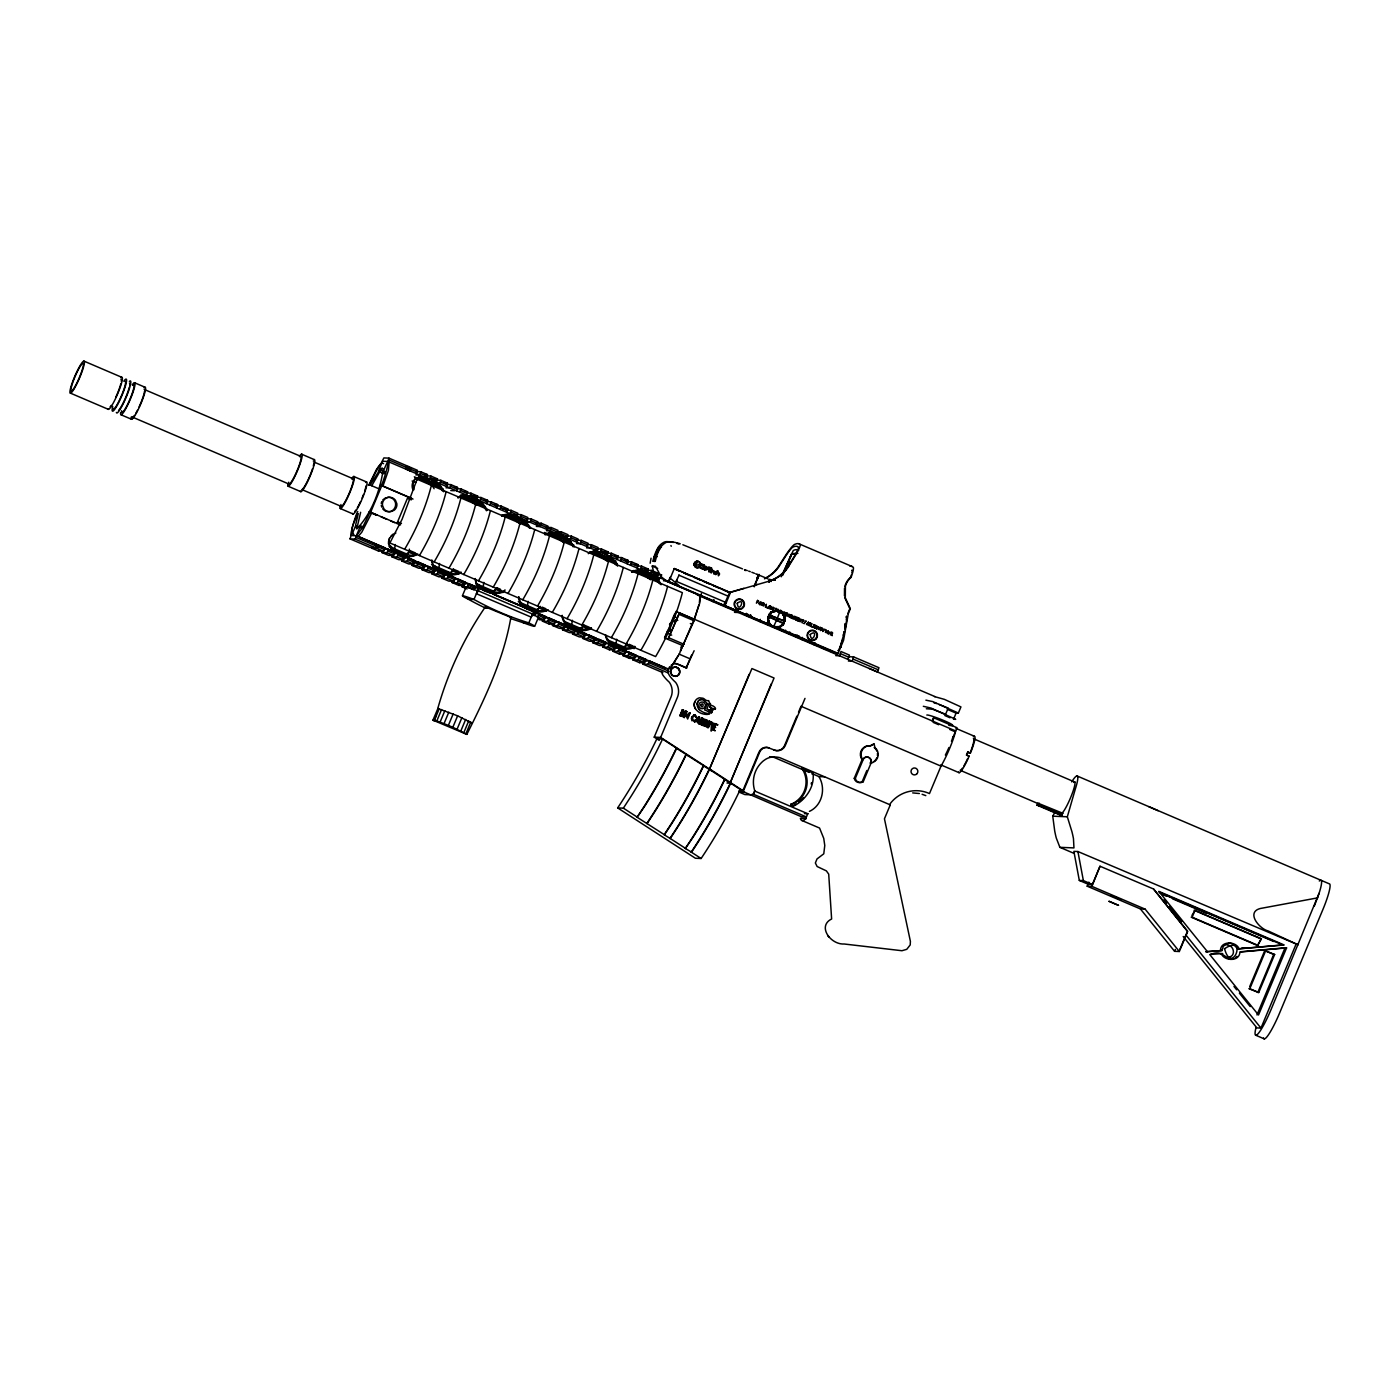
<?xml version="1.0" encoding="UTF-8"?>
<svg xmlns="http://www.w3.org/2000/svg" width="1400" height="1400" viewBox="0 0 1400 1400"><rect width="100%" height="100%" fill="white"/><g stroke="black" fill="none" stroke-linecap="round" stroke-linejoin="round"><path stroke-width="1.5" d="M768.407 619.675L767.655 618.992M781.673 613.148C780.553 608.65 767.97 613.077 771.102 612.168M781.41 626.308C775.372 628.093 783.317 625.38 780.553 626.22M784.455 618.117L783.3 614.827M790.738 615.178L788.83 615.125L789.793 617.067L788.095 616.298L788.952 614.25L790.668 614.898M716.327 572.512L714.122 571.025L713.738 573.843A2.083 2.065 -87.6 0 0 714.56 574.192L715.977 573.457L713.93 572.968A1.908 1.89 -87.6 0 1 714.298 571.76L716.345 572.355M758.45 574.525L757.365 578.9M782.688 613.742C777.28 610.435 784.858 613.392 780.99 610.488L779.887 613.165M780.762 612.413C780.815 611.538 779.327 610.505 772.52 611.31M767.69 619.832C768.512 619.325 769.37 625.433 768.565 619.413M784.227 619.5C786.012 624.085 783.16 611.415 784.21 618.153M784.56 617.26L784.56 616.683M704.497 569.905C701.767 561.418 713.108 570.413 704.48 569.905M694.995 715.032L696.273 717.395L695.293 716.678M772.608 612.115L777.298 610.977L775.758 609.997L776.947 611.363M772.678 626.99C788.795 625.503 774.13 628.95 772.17 626.22C769.58 625.38 776.317 628.355 779.887 626.903M771.593 626.395L772.415 626.29M682.202 716.468L682.517 711.847L680.767 716.048L679.892 715.715L682.395 709.73L683.567 710.202L683.27 713.878L683.48 710.185L682.395 709.73M703.885 721.683L702.38 725.288L701.347 724.885L701.575 722.242L701.347 724.885M933.485 718.077L933.17 722.365L938.7 724.727M703.255 720.423L701.977 719.005L701.032 721.035L703.343 720.423L702.765 721.35M784.053 617.365L785.067 617.575M693.122 716.678L692.317 719.688M661.08 576.433L655.392 566.212L652.242 566.072L653.468 571.462M409.36 549.168L409.115 551.617L409.797 550.55L415.537 553M650.16 563.238L651.053 558.197M770.21 624.4L772.293 626.028M781.077 612.64L781.62 612.08M718.305 573.003L718.41 575.82C721.91 572.285 716.345 572.898 718.183 571.008L717.395 570.657M692.038 720.895L691.67 717.22L694.015 714.892M691.337 718.918L691.758 717.22M768.215 619.885L768.915 621.25L767.673 619.413M844.515 588.175L844.445 595.822M769.492 614.653L771.19 613.183L768.827 617.347L768.53 616.14M699.545 717.028L698.565 723.66L696.43 721.14L694.558 721.98C694.207 719.653 701.05 716.327 698.565 716.642M761.128 604.538L760.935 601.86L758.957 603.593M784.648 614.582C787.36 612.22 781.673 610.347 782.53 613.918M772.957 611.923L774.935 611.188M779.117 627.235L780.028 626.5M772.24 625.923L769.475 623.56L770.525 624.488M771.925 625.695L770.56 624.767M780.815 611.817L782.827 613.55M697.952 721.053C698.163 714.298 699.615 722.697 696.798 720.562L698.53 718.27M769.685 580.247L769.808 579.128L769.668 580.23M845.005 629.44L847.087 617.645M761.128 602.63C761.005 606.602 757.995 601.37 761.145 602.63M783.16 613.9L784.543 612.553M843.447 635.53L844.183 631.54M784.455 621.075L783.282 623L784.35 621.863M652.855 561.33L654.045 556.675A59.168 58.467 -87.6 0 1 657.282 548.923A15.015 14.84 -87.6 0 1 663.67 542.395L664.212 542.133A6.895 6.808 -87.6 0 1 667.188 541.625L667.817 541.66A40.197 39.708 -87.6 0 1 673.452 542.465M654.553 561.4L655.235 558.337A59.168 58.467 -87.6 0 1 658.962 548.992A15.015 14.84 -87.6 0 1 661.308 545.597L660.293 545.545A15.015 14.84 -87.6 0 0 657.947 548.957L657.597 549.71M699.387 602.648L699.843 597.45M932.19 720.913L933.538 717.692L957.023 727.738L955.64 731.168A26.652 3.85 -66.8 0 1 941.115 765.887L929.477 793.572A33.058 32.655 -87.6 0 0 890.54 803.215L889.91 804.72A75.373 4.078 22.7 0 1 889.595 805.508M774.025 611.45L774.883 610.558L779.153 611.398M801.885 820.488L819.56 828.048L823.742 838.372L824.775 845.512L823.778 853.808L817.005 858.952L815.36 862.995L817.145 866.53L826.385 870.887L828.712 874.142L831.617 918.995C817.023 926.1 830.515 944.825 844.183 944.002L901.95 950.722L906.762 949.322L910.21 944.93L910.403 941.377L884.45 818.79L890.137 805.192M757.977 575.89L756.962 578.778L757.82 576.205M438.725 709.415L437.727 708.715C447.895 672.49 464.082 637.962 485.31 606.9L510.877 617.4C503.755 658.91 485.555 697.113 466.847 734.387L432.95 720.16L437.902 708.505L457.625 715.837L471.642 722.942M408.31 496.948L407.995 498.435L411.338 499.87M675.692 612.903L676.008 611.415L694.102 619.273L679.21 654.202L670.005 668.972M679.035 614.337L679.35 612.85L667.94 639.38L679.035 614.337L694.085 620.778L680.365 651.07M694.085 620.778L698.933 604.572M844.655 631.418L840.875 644.385M785.207 618.817L785.173 618.398M350.035 538.878L351.102 535.553L356.808 535.78L376.88 544.372L376.18 546.035L375.183 547.68L370.108 547.47L350.035 538.878L355.092 539.087L375.183 547.68M387.887 461.457L388.973 458.133L383.898 457.923L382.183 461.23L387.887 461.457L667.31 580.947L663.495 580.79M371.77 548.188L376.845 548.398L378.56 545.09L385.245 547.942L383.547 551.25L378.473 551.04L371.77 548.188L372.155 546.508M378.473 551.04L378.84 549.378M384.79 549.22L388.588 549.378L395.29 552.247L393.575 555.538L388.517 555.345L381.815 552.475L382.2 550.795M407.977 470.05L409.045 466.725L388.973 458.133M409.64 470.767L410.707 467.442L407.33 467.302M394.835 553.508L398.632 553.665L405.317 556.535L403.62 559.843L398.545 559.633L391.86 556.762L392.227 555.1M416.342 473.637L417.41 470.295L410.707 467.442M415.87 474.898L419.685 475.055L420.752 471.73L415.678 471.52M402.973 557.725L408.678 557.97L415.363 560.822L413.665 564.13L408.59 563.92L401.887 561.067L402.273 559.387M426.37 477.925L427.438 474.582L420.752 471.73M425.915 479.202L429.713 479.36L430.797 476.017L425.723 475.808M417.707 563.867L413 562.03L418.705 562.258L425.408 565.128L423.692 568.418L418.618 568.207L411.933 565.355L412.317 563.675M436.415 482.213L437.483 478.887L430.797 476.017M435.96 483.49L439.757 483.648L440.825 480.305L435.767 480.113M423.045 566.317L428.75 566.545L435.435 569.415L433.738 572.722L428.662 572.512L421.977 569.642L422.345 567.98M446.442 486.5L447.527 483.175L440.825 480.305M445.988 487.778L449.802 487.935L450.87 484.61L445.795 484.4M433.072 570.605L438.777 570.85L445.48 573.702L443.765 577.01L438.707 576.8L432.005 573.947L432.39 572.267M456.488 490.805L457.555 487.463L450.87 484.61M459.83 492.222L460.915 488.898L457.52 488.758M443.118 574.892L448.823 575.137L455.525 577.99L453.81 581.298L448.735 581.087L442.05 578.235L442.418 576.555M460.827 494.865L466.532 495.093L467.6 491.767L460.915 488.898M481.775 503.773L464.293 496.3L469.875 496.528L470.942 493.185L467.565 493.045M455.052 579.267L458.867 579.425L465.552 582.295L463.855 585.602L458.78 585.392L452.095 582.523L452.463 580.86M470.855 499.153L476.56 499.38L477.645 496.055L470.942 493.185M458.78 585.392L459.148 583.712M474.215 500.588L479.92 500.815L480.988 497.49L475.912 497.28L474.898 498.925M467.145 588.962L462.123 586.81L462.508 585.148M486.605 503.685L487.673 500.343L480.988 497.49M489.948 505.102L491.015 501.778L485.957 501.567M496.65 507.972L497.718 504.63L491.015 501.778M499.992 509.407L501.06 506.065L495.985 505.855M506.677 512.26L507.762 508.935L501.06 506.065M510.037 513.695L511.105 510.352L506.03 510.142M516.722 516.548L517.79 513.222L511.105 510.352M514.36 517.755L520.065 517.983L521.133 514.657L517.755 514.517M521.062 520.608L526.767 520.852L527.835 517.51L521.133 514.657M524.405 522.043L530.11 522.27L531.178 518.945L526.102 518.735M536.34 526.418L540.137 526.575L541.222 523.233L536.148 523.023M546.385 530.705L550.183 530.863L551.25 527.538L546.192 527.327M539.472 618.065L539.087 619.727L544.163 619.938L545.86 616.63L539.175 613.778L533.47 613.532M554.523 534.923L560.227 535.15L561.295 531.825L556.22 531.615M543.497 617.837L549.202 618.065L555.905 620.935L554.19 624.225L549.133 624.015L542.43 621.163L542.815 619.483M566.913 538.02L567.98 534.678L561.295 531.825M549.133 624.015L549.5 622.352M564.55 539.21L570.255 539.438L571.34 536.113L566.265 535.903M555.45 622.195L559.247 622.352L565.95 625.222L564.235 628.53L559.16 628.32L552.475 625.45L552.843 623.788M576.957 542.308L578.025 538.983L571.34 536.113M576.503 543.585L580.3 543.742L581.367 540.4L576.31 540.19M565.477 626.5L569.293 626.657L575.977 629.51L574.28 632.817L569.205 632.608L562.503 629.755L562.887 628.075M586.985 546.595L588.07 543.27L581.367 540.4M586.53 547.872L590.345 548.03L591.413 544.705L588.035 544.565M575.523 630.788L579.32 630.945L586.023 633.798L584.308 637.105L579.25 636.895L572.548 634.043L572.933 632.363M597.03 550.9L598.097 547.558L591.413 544.705M596.575 552.16L600.372 552.317L601.457 548.992L596.383 548.782L595.367 550.428M583.66 635.005L589.365 635.233L596.05 638.102L594.352 641.41L589.278 641.2L582.593 638.33L582.96 636.65M607.075 555.188L608.142 551.863L601.457 548.992M610.418 556.622L611.485 553.28L606.41 553.07M597.048 640.727L593.705 639.293L599.41 639.52L606.095 642.39L604.398 645.697L599.322 645.488L592.62 642.617L593.005 640.955M617.102 559.475L618.188 556.15L611.485 553.28M620.462 560.91L621.53 557.585L616.455 557.375M603.733 643.58L609.438 643.825L616.14 646.678L614.425 649.985L609.35 649.775L602.665 646.923L603.05 645.242M627.148 563.78L628.215 560.438L621.53 557.585M609.35 649.775L609.735 648.113M630.49 565.197L631.558 561.872L626.5 561.663M613.778 647.885L619.483 648.113L626.168 650.965L624.47 654.273L619.395 654.062L612.71 651.21L613.077 649.53M637.192 568.067L638.26 564.725L631.558 561.872M619.395 654.062L619.78 652.4M640.535 569.503L641.602 566.16L638.225 566.02M625.712 652.242L629.528 652.4L636.212 655.27L634.515 658.577L629.44 658.367L622.738 655.497L623.122 653.835M641.515 572.128L647.22 572.355L648.288 569.03L641.602 566.16M629.44 658.367L629.808 656.688M644.858 573.545L650.562 573.79L651.648 570.447L648.27 570.325M635.758 656.548L639.555 656.705L646.258 659.558L644.543 662.865L639.468 662.655L632.782 659.803L633.168 658.122M651.56 576.415L657.265 576.642L658.332 573.317L651.648 570.447M639.468 662.655L639.852 660.975M662.9 672.665L642.827 664.09L643.895 660.747L649.6 660.992L668.01 668.85M698.11 565.04L696.01 565.215L697.462 561.785L696.5 561.383L694.575 566.003L697.532 567.262L699.02 566.317M395.255 544.53L394.625 548.852M439.547 563.465L438.918 567.788M483.84 582.4L483.21 586.722M528.115 601.335L527.503 605.675M572.407 620.288L571.778 624.61M616.7 639.222L616.07 643.545M787.43 614.163L786.485 613.375L787.378 614.267M821.293 628.495L820.032 628.512L821.293 628.495M706.02 722.645C708.733 722.593 705.023 718.515 705.128 722.278L706.108 722.663M724.062 605.062L725.375 602.367L723.538 605.08L771.312 625.205L769.93 624.19M821.065 629.843L821.8 628.145L819.962 627.148C817.495 632.642 820.452 626.762 820.61 630.577L821.082 629.843M835.73 655.62L839.528 655.778L840.997 651.508L849.433 655.113L847.98 659.4M848.383 661.045L852.197 661.202L853.65 656.915L878.972 667.73L877.503 672.017L869.067 668.413M381.255 503.423L381.745 501.602M783.02 623.403L768.058 616.525L768.67 615.755M784.245 620.97L783.633 623.595M784.122 621.442L783.895 622.247M784.683 621.075L778.347 618.555M767.76 617.75C768.688 616.858 769.072 619.185 767.952 618.327M358.295 513.555L355.67 524.79L356.755 528.99C371.63 513.415 380.275 490.403 383.25 469.14L382.235 468.037L380.363 469.017L370.072 485.03L368.27 484.96M1054.847 812.35L1052.748 816.183L1054.707 830.952A15.942 2.363 77.2 0 0 1056.265 837.952L1059.888 847.332L1073.957 847.91L1073.467 838.67A15.942 2.363 77.2 0 0 1071.928 831.67L1067.325 816.778L1075.322 789.04A28.14 4.06 -66.8 0 0 1071.682 781.883M1256.01 1027.565A28.14 4.06 -66.8 0 0 1258.373 1033.392A28.14 4.06 -66.8 0 0 1271.06 1009.558L1319.097 893.288A28.14 4.06 -66.8 0 0 1319.29 881.02M783.65 623.175L782.67 624.523L784.245 622.86M705.355 726.442L707.788 722.68M843.325 634.918L844.2 631.995M770.648 624.523L769.843 624.47M784.105 616.053L782.53 613.253M768.67 618.345C766.972 619.71 769.808 615.003 767.847 617.33M360.64 512.295L357.368 526.33M1319.097 893.288L1314.267 906.273M775.058 627.445L778.312 626.955M1077.002 775.933L1329.248 883.803A28.14 4.06 -66.8 0 1 1322.737 909.895L1279.53 1013.18A28.14 4.06 -66.8 0 1 1263.605 1037.977M770.298 625.363L769.773 623.753M389.463 538.09L388.517 544.023L395.15 550.358M661.447 576.887L666.855 581.367L836.938 653.345L838.093 653.38L843.553 640.325L848.295 613.725L850.343 608.702L845.303 597.765L845.407 586.355A17.027 16.748 73.9 0 1 849.747 578.637L850.395 577.99A9.065 0.945 -40.1 0 0 851.06 577.395L851.077 577.343A7.63 1.103 -66.8 0 0 851.48 576.258A17.728 2.555 -66.8 0 0 852.512 573.072L852.653 572.617A15.715 2.258 -66.8 0 0 853.405 569.1L853.457 568.488A15.715 2.258 -66.8 0 0 853.282 567.35A160.808 23.17 -66.8 0 0 850.903 566.247M356.983 514.185C356.055 520.117 348.495 530.005 353.902 534.59M757.4 574.472L760.76 575.837A29.75 1.522 21.6 0 1 763.962 577.168L764.872 577.553A31.238 1.593 21.6 0 1 768.023 578.9M973.368 736.855A19.793 2.853 -66.8 0 1 971.705 749.892L970.428 753.113L967.663 752.097L966.403 755.125L969.15 756.157L967.75 759.325A19.793 2.853 -66.8 0 1 958.632 772.065M968.065 752.115L966.805 755.142L969.15 756.157M967.663 752.097L970.025 753.095L971.04 750.505A17.15 2.467 -66.8 0 0 973.858 739.27M769.947 614.215L770.928 613.445L769.825 613.952M431.865 559.965C431.322 572.197 452.008 578.655 461.195 572.512M475.335 578.55C474.793 590.8 495.477 597.258 504.665 591.097M518.805 597.135C518.262 609.385 538.947 615.843 548.135 609.683M357.77 511.525C355.058 515.27 345.03 552.195 355.688 525.613L361.375 528.045M382.9 486.202L388.412 470.418L389.13 462.157M694.102 619.273L699.615 603.505L700.595 595.858M774.725 610.96L775.845 608.265C778.05 608.895 777.157 610.767 775.442 611.012M777.718 612.238L778.435 610.47M779.327 612.92L780.43 610.225L779.188 611.817L778.312 609.332M798.332 619.657C795.235 617.295 801.605 619.273 797.072 617.347L795.97 620.043L798 620.9L796.688 619.815L798.332 619.657M802.27 622.738L803.18 620.497C806.312 621.25 799.89 618.538 802.655 620.27L802.27 622.72M815.413 625.73L815.062 628.197L815.972 625.957C819.087 626.71 812.665 624.015 815.43 625.73L814.52 627.97M815.045 628.197L815.955 625.957M832.23 635.548L831.233 633.727C832.212 634.077 833.822 632.8 831.303 631.995L830.2 634.673L832.23 635.53M847.788 613.707L849.835 608.685L844.795 597.747M775.53 611.082L776.79 610.995M816.952 645.558L773.133 626.815L777.91 627.218M381.5 468.615L371.752 485.748M371.787 512.75L361.76 532.262L358.05 536.48L356.37 535.762L360.535 525.805L362.215 526.523M355.092 539.087L356.808 535.78M411.652 498.383L381.832 485.52L370.72 512.067L368.918 511.998L376.723 515.322M381.815 552.475L386.89 552.685L388.588 549.378M391.86 556.762L396.935 556.972L398.632 553.665M401.887 561.067L406.963 561.278L408.678 557.97M411.933 565.355L417.007 565.565L418.705 562.258M421.977 569.642L427.035 569.852L428.75 566.545M432.005 573.947L437.08 574.14L438.777 570.85M442.05 578.235L447.125 578.445L448.823 575.137M452.095 582.523L457.153 582.733L458.867 579.425M462.403 595.822L466.008 587.195M467.198 587.02L468.895 583.712L475.597 586.582L473.883 589.89L467.198 587.02L462.123 586.81M467.11 587.23A23.188 1.26 22.7 0 1 477.593 590.835L473.988 599.462A23.188 1.26 22.7 0 0 468.282 599.218A290.85 287.385 -87.6 0 0 485.992 608.3M478.31 590.852L479.5 587.983L534.345 611.433L531.23 617.155L476.385 593.705L478.31 590.852L533.137 614.303M433.947 720.86L436.328 715.137M432.95 720.16L434.42 720.23L439.215 708.785M434.42 720.23L436.8 720.983L441.578 709.538M436.8 720.983L440.072 722.155L444.85 710.71M440.072 722.155L444.01 723.66L448.805 712.215M444.01 723.66L448.367 725.41L453.162 713.965M536.795 525.14L537.863 521.815L531.178 518.945M466.847 734.387L452.83 727.282L457.625 715.837M457.1 729.137L461.895 717.71M460.88 730.87L465.675 719.425M546.84 529.428L547.907 526.102L541.222 523.233M463.925 732.358L468.72 720.913M466.025 733.477L470.802 722.032M556.885 533.715L557.952 530.39L551.25 527.538M533.032 612.832L534.345 611.433M544.163 619.938L537.46 617.085L539.175 613.778M534.695 626.308L538.3 617.68M542.43 621.163L547.505 621.372L549.202 618.065M552.475 625.45L557.55 625.66L559.247 622.352M562.503 629.755L567.577 629.947L569.293 626.657M572.548 634.043L577.622 634.253L579.32 630.945M582.593 638.33L587.668 638.54L589.365 635.233M592.62 642.617L597.695 642.827L599.41 639.52M602.665 646.923L607.74 647.133L609.438 643.825M612.71 651.21L617.767 651.42L619.483 648.113M622.738 655.497L627.812 655.707L629.528 652.4M668.903 581.455L674.31 568.54L730.275 592.48M632.782 659.803L637.858 659.995L639.555 656.705M726.46 602.7L676.13 581.315L679.07 575.12M642.827 664.09L647.885 664.3L649.6 660.992M694.295 565.39L695.852 561.645M683.305 645.837L664.597 637.962L667.765 630.367M674.905 613.305L670.145 624.68A7.087 7 -87.6 0 1 672.42 621.74L674.065 620.83M674.87 614.863L664.597 637.962M702.082 564.952L703.657 566.65L701.015 567.49L702.852 569.17L699.878 567.91L701.54 563.885L704.497 565.145L702.065 564.952M709.065 571.83L710.447 568.54L711.918 568.312L708.75 566.878L709.082 571.83M700.35 596.26L701.452 593.6M717.395 570.657L715.715 574.665L718.077 572.845M659.26 740.407L654.22 737.153L670.968 697.113A15.243 15.067 -87.6 0 0 672.07 689.395L671.86 688.1A15.243 15.067 -87.6 0 0 669.253 682.15A44.643 44.1 -87.6 0 1 666.067 679.017L665.56 678.457A44.643 44.1 -87.6 0 1 663.215 675.57A7.525 7.438 -87.6 0 1 661.762 671.965M713.003 601.668L713.895 599.532M674.503 662.935L686.192 667.94L691.565 655.095M686.192 667.94L694.12 650.738M654.22 737.153L660.642 737.415L677.39 697.375A15.243 15.067 -87.6 0 0 678.475 689.675L678.282 688.363A15.243 15.067 -87.6 0 0 675.657 682.413A44.643 44.1 -87.6 0 1 672.49 679.28L671.983 678.738A44.643 44.1 -87.6 0 1 669.637 675.832A7.525 7.438 -87.6 0 1 669.707 666.663M678.738 575.12L727.983 596.12L729.697 592.34L743.907 588.332M725.218 605.115L730.538 592.375L770.403 580.79A35.508 34.895 73.9 0 0 788.637 566.475M679.98 715.715L682.483 709.73M680.767 716.048L682.43 711.847M684.267 717.553L686.77 711.567L684.267 717.553L683.322 717.185L685.16 712.985L682.115 716.45M685.44 716.222L690.183 713.038L687.68 719.023L685.825 715.278M753.988 586.477L758.835 575.12L755.738 573.808M754.32 586.758C764.907 559.457 754.6 587.878 758.222 576.082M703.675 718.795L701.47 717.85L698.88 723.835L699.808 724.185L700.77 721.858L699.808 724.185M708.575 711.585L704.62 709.94L707.053 704.13L708.663 704.778L706.825 708.96L709.258 709.957L708.575 711.585L709.258 709.957M701.12 721.035L701.977 719.005L702.975 719.477M746.218 613.462L745.955 614.67M746.497 613.48L746.585 614.512M746.742 616.105L747.635 613.97M746.095 615.16L749.472 616.087M710.5 705.6L709.765 707.14L711.673 707.928L709.923 712.093L711.532 712.793L713.282 708.61C718.392 710.78 713.72 704.55 710.413 705.6L709.852 707.14L711.673 707.928L709.923 712.093M707.472 722.907L707.595 720.65L705.39 719.53L702.782 725.497L705.442 726.46M748.37 615.545L751.38 616.472M751.625 617.47L749.525 616.245L749.84 615.178M750.225 615.195L749.788 616.245L746.952 615.178M750.523 615.195L750.067 616.262L750.907 615.212M713.282 708.61L711.532 712.793M752.273 616.945L751.642 617.102M709.363 721.227L706.755 727.212L707.665 727.562L710.168 721.577L709.258 721.227L710.168 721.577M769.545 580.125L771.155 580.038M710.798 721.84L708.207 727.825C715.102 711.428 707.577 745.745 713.668 723.065L711.97 726.898L711.83 722.312L710.798 721.84L711.918 722.33M712.303 729.575L714.892 723.59L717.762 724.815L715.33 724.64L714.63 726.337L715.663 727.597L714.315 727.055L713.423 729.207L715.26 730.8L712.39 729.575M714.718 726.337L715.418 724.657M759.395 621.512L760.288 619.378M781.235 576.765L793.275 550.515A144.252 20.79 -66.8 0 1 795.655 549.692L797.387 549.762A144.252 20.79 -66.8 0 1 798.648 550.41M782.46 574.805L791.63 553.683L797.895 553.385M782.827 575.155L791.665 554.488L795.462 553.455M785.032 571.428L789.18 561.523M660.642 737.415L709.503 769.055L749.122 674.363M709.503 769.055L751.923 668.553L774.06 678.02L730.415 782.372L771.278 683.83M784.7 632.327L785.593 630.192M788.918 634.13L789.81 631.995M794.413 635.233L797.125 636.23L794.832 635.145M796.442 636.212L796.898 635.145M797.178 635.163L797.125 636.23M798.14 636.93L798.595 635.863M798.875 635.88L798.822 636.965M800.468 637.928L799.995 637.77M801.57 639.555L802.462 637.42M742.718 791L759.01 752.028M738.92 790.843L743.435 791.017L759.727 752.062A7.647 7.542 -87.6 0 1 769.142 747.81M814.222 644.962L815.115 642.827M754.477 790.947L807.73 813.733L806.4 816.935L753.148 794.15L754.827 790.965A27.44 27.108 -87.6 0 1 763.35 760.883L765.747 759.22A17.902 17.692 -87.6 0 1 772.625 756.945L773.465 756.91A26.582 26.267 -87.6 0 1 779.8 757.645L889.91 804.72M806.4 816.935L801.395 816.725L744.782 792.33L739.077 792.102L744.87 794.57L750.575 794.815L753.497 794.168L754.827 790.965M796.845 716.153L784.42 745.85A8.365 8.277 -87.6 0 1 773.71 750.032M798.508 712.197L800.992 706.247L940.975 766.115M805 698.39L785.137 745.885A8.365 8.277 -87.6 0 1 774.41 750.05L768.425 747.775A7.647 7.542 -87.6 0 0 759.447 751.17M842.73 639.503L839.3 649.233M854.245 778.33L855.312 778.365L863.135 759.692A4.34 4.288 -87.6 0 1 868.77 757.383A4.34 4.288 -87.6 0 1 871.045 763.07L863.222 781.76L862.155 781.707A5.232 5.163 -87.6 0 1 854.245 778.33L862.067 759.64A8.697 8.593 -87.6 0 1 870.1 745.798L874.09 743.75L874.913 747.565A8.697 8.593 -87.6 0 1 870.678 763.053L869.977 763.035A8.697 8.593 -87.6 0 0 872.148 762.457M862.155 781.707L866.845 770.508M934.517 696.605L944.405 699.37L960.942 706.913L958.37 713.055L956.078 713.125L953.505 719.25L955.692 719.337L931.087 708.067L923.317 706.3M952.91 737.572L955.308 731.832L949.778 729.47M1060.955 815.395L1036.998 805.157L1037.837 803.128L1063.16 813.418M1036.998 805.157L1038.362 805.21L1039.203 803.18M1039.832 804.965L1038.52 805.735L1039.832 804.965L1061.795 814.345M1060.815 812.945L1059.975 814.975L1061.34 815.028L1062.18 813.015A17.15 2.467 -66.8 0 0 1072.138 793.747A17.15 2.467 -66.8 0 0 1073.59 782.442M1317.785 897.837L1260.245 908.512C1245.773 912.257 1259.23 928.795 1268.068 930.913L1298.132 944.825L1077.913 851.532L1073.87 851.375L1079.312 880.442L1088.307 884.293L1092.368 884.45L1099.998 866.233L1153.582 889.017L1187.743 931.385L1179.325 951.51L1145.148 909.142L1140.422 908.95L1087.17 886.183L1088.85 882.157M1087.17 886.183L1091.913 886.375L1099.998 866.233M1179.325 951.51L1174.582 951.317L1175.388 949.41M1191.925 915.442L1195.023 910.333L1261.382 938.7L1257.55 945.542L1191.19 917.175M1195.023 910.333L1192.153 917.21L1258.495 945.578M1179.78 949.585L1187.41 931.368L1153.582 889.017M1257.55 945.542L1261.382 938.7M1249.675 986.667L1264.76 950.6L1274.648 954.467L1258.722 992.53L1248.835 988.663M1265.705 950.635L1249.78 988.715L1258.722 992.53M1257.778 992.495L1273.703 954.433L1274.648 954.467M1256.955 1014.947L1285.025 947.852L1286.582 947.905L1258.513 1015.017L1209.845 954.678C1220.783 949.935 1222.655 955.815 1230.495 959.262M1183.193 936.512L1256.92 1027.915L1260.962 1028.09L1295.84 944.72M769.93 624.452L769.23 624.102M368.865 484.977L376.53 469.298L382.62 461.248L378.455 471.205L384.142 473.637M369.18 484.995L378.525 466.83L381.902 462.945L383.582 463.662M791.21 555.327L790.282 557.322M457.852 497.84C466.567 491.085 483.752 500.762 487.183 510.387M588.262 553.613C596.977 546.875 614.163 556.517 617.593 566.142M631.733 572.197C640.447 565.46 657.633 575.12 661.062 584.745M830.9 651.525L836.255 653.293L668.22 581.438L670.495 576.905M827.505 632.503L828.275 630.683L826.28 632.52L826.14 629.79L825.352 632.293L827.365 632.765M783.16 623.91L780.43 626.01L782.39 625.538M408.24 553.525L409.797 550.55M459.008 571.585L453.267 569.135L450.468 573.562M500.57 589.365L496.738 587.72L493.062 592.847M540.207 606.322L536.532 611.433M589.418 627.358L583.678 624.907L580.895 629.317M776.947 627.2L775.898 627.305M676.952 580.335L676.13 581.315M782.81 613.9L784.472 616.315M658.595 549.745L658.962 548.992A6.125 6.055 -87.6 0 1 661.413 547.295M680.82 647.727L681.782 645.785M783.265 623.753L782.915 624.207M677.95 656.04L671.423 666.523M776.562 627.218L775.303 627.13M703.798 721.683L704.06 719.18L701.47 717.85M840.945 647.308L841.137 646.975A10.535 1.645 21.8 0 0 841.155 646.8L841.173 646.222A10.535 1.645 21.8 0 1 840.805 646.222L840.7 646.222M770.262 624.05L769.37 623.053M769.457 623.77L768.617 621.81M783.108 614.477L784.875 616.753L784.087 617.54M1158.08 810.705L1148.7 806.593M705.933 725.06L706.212 723.992M769.038 615.003L770.07 613.62M783.247 624.26L783.738 623.962M669.532 624.663L670.477 623.035M792.225 553.63L791.665 554.488M769.702 623.892L769.038 622.44M477.242 591.325L478.94 588.017L477.593 590.835M534.117 615.65L535.832 612.343L494.463 594.65M788.06 566.423L794.57 555.905A12.338 1.645 -57.1 0 0 798.7 547.558M788.567 566.44L795.69 554.977A7.857 1.05 -57.1 0 0 796.898 552.913A18.06 2.397 -57.1 0 0 798.455 549.955L798.665 549.535A15.768 2.1 -57.1 0 0 800.012 546.28L800.17 545.702A15.54 2.065 -57.1 0 0 800.17 544.635A158.55 21.088 -57.1 0 0 797.965 543.602A158.55 21.088 -57.1 0 0 794.605 544.407A15.54 2.065 -57.1 0 0 793.31 545.423L792.75 545.965A15.768 2.1 -57.1 0 0 790.02 549.168L789.688 549.587A18.06 2.397 -57.1 0 0 787.535 552.528A7.857 1.05 -57.1 0 0 786.153 554.575L778.785 566.038A35.508 35.14 -63.6 0 1 765.765 577.938M699.457 566.02L699.878 564.13L698.512 564.305M397.197 523.495L398.108 522.043L401.467 523.46M452.585 570.202L453.267 569.135M496.055 588.805L496.738 587.72M562.642 538.352C535.22 526.75 574.332 540.977 573.02 546.77M598.798 553.822L610.697 559.335L616.49 565.372M582.995 625.975L583.678 624.907M642.267 572.407L654.168 577.92L659.96 583.957M626.465 644.56L627.148 643.492L625.345 647.062L622.685 648.83M779.293 566.055L786.048 555.555A13.09 1.732 -57.1 0 1 788.2 552.44A11.638 1.54 -57.1 0 1 792.347 547.435A111.195 14.787 -57.1 0 1 796.267 546.315A111.195 14.787 -57.1 0 1 798.595 547.715M662.55 739.095L656.845 738.85A546.718 540.19 -87.6 0 1 617.663 807.905L623.367 808.15L630.577 797.038A546.718 540.19 -87.6 0 0 662.55 739.095L676.673 748.23A546.718 540.19 -87.6 0 1 644.7 806.19L637.122 817.267L664.475 834.767L671.702 823.673A546.718 540.19 -87.6 0 0 703.675 765.712L685.947 754.46A546.718 540.19 -87.6 0 1 646.765 823.515M647.133 823.532L654.343 812.438A546.718 540.19 -87.6 0 0 686.315 754.477M703.675 765.712L703.308 765.695A546.718 540.19 -87.6 0 1 664.125 834.75L670.267 838.512L677.477 827.418A546.718 540.19 -87.6 0 0 709.45 769.457L724.885 779.45A546.718 540.19 -87.6 0 1 692.913 837.41L685.335 848.488A546.718 540.19 -87.6 0 0 724.517 779.433L724.885 779.45M685.335 848.488L691.565 852.128A546.122 539.613 -87.6 0 0 730.66 783.195L744.782 792.33M778.312 611.258L776.895 610.942L778.137 611.065M783.317 615.335L783.878 615.545M768.775 616.035L769.16 615.352M844.918 627.812L845.39 626.08M391.002 536.13L392.963 534.17M698.653 716.66L694.558 721.98M485.31 606.9L487.637 608.247M510.877 617.4L509.758 617.347M784.245 622.265L783.895 622.843M768.705 622.282L768.863 621.075M784.315 616.63L784.157 615.947M683.183 713.86L685.685 711.113L686.77 711.567M772.485 612.097L771.505 612.517L773.115 611.835M774.637 627.077L774.34 626.903M816.48 628.81L818.02 628.74C820.085 630.718 817.005 622.668 816.497 628.81M417.725 553.91C405.405 563.71 374.5 544.303 395.85 533.032M504.998 589.872C500.657 598.657 467.11 581 489.597 590.73M591.605 628.267C582.278 634.428 561.452 627.952 562.222 615.317M635.093 646.852C625.8 652.907 606.585 646.8 605.465 635.023M404.652 549.273C416.29 529.567 425.81 507.5 431.392 485.363M419.422 555.572C431.06 535.885 440.58 513.817 446.145 491.68M434.175 561.89C445.812 542.202 455.332 520.117 460.915 497.98M448.945 568.207C460.582 548.503 470.102 526.435 475.685 504.298M463.715 574.525C475.335 554.82 484.855 532.753 490.438 510.615M478.468 580.825C490.105 561.137 499.625 539.07 505.207 516.933M493.238 587.142C504.875 567.455 514.395 545.37 519.96 523.233M507.99 593.46C519.628 573.755 529.148 551.688 534.73 529.55M522.76 599.778C534.398 580.072 543.918 558.005 549.5 535.867M537.53 606.077C549.15 586.39 558.67 564.322 564.253 542.185M552.282 612.395C563.92 592.707 573.44 570.622 579.023 548.485M567.053 618.712C578.69 599.008 588.21 576.94 593.775 554.803M581.805 625.03C593.442 605.325 602.962 583.258 608.545 561.12M596.575 631.33C608.212 611.642 617.733 589.558 623.315 567.438M611.345 637.648C622.983 617.942 632.485 595.875 638.067 573.738M626.097 643.965C637.735 624.26 647.255 602.192 652.837 580.055M640.867 650.265C652.505 630.577 662.025 608.51 667.59 586.372M706.02 725.077L703.955 725.077L704.9 723.012L706.317 723.992M768.863 621.372L767.883 621.075M780.903 626.028L783.965 623.613M782.023 625.503L782.793 624.383L782.128 625.082M782.372 625.153L783.247 624.628M382.707 499.975L385.683 497.752M1235.447 957.792L1236.97 956.358M692.23 719.688L694.907 720.545L693.735 721.262M862.067 759.64L862.785 759.675A8.697 8.593 -87.6 0 1 870.817 745.815L873.915 744.17M850.413 577.447L848.61 579.267A16.975 16.677 73 0 0 844.883 586.337M710.832 569.887L710.605 572.477A2.083 2.065 -87.6 0 0 711.515 572.898C710.605 571.148 716.065 572.11 711.69 569.572M406.998 554.96L407.977 554.12M501.585 515.83C511.035 510.545 526.067 519.19 530.653 528.255M545.055 534.415C554.505 529.148 569.538 537.775 574.122 546.858M773.36 626.745L773.255 626.483M458.185 497.665L461.702 496.352L468.3 498.015M501.655 516.267C511.14 513.153 523.933 520.258 529.55 528.185M545.125 534.852L548.642 533.54L555.327 535.238M588.595 553.438L592.113 552.125L598.57 553.718M632.065 572.023L635.6 570.71L642.04 572.32M686.508 715.785C690.06 710.727 688.66 718.077 686.595 715.803M356.37 535.762L362.46 527.73L370.125 512.032L400.54 524.93M773.815 611.52C768.512 610.47 764.418 625.747 773.57 626.675M769.615 613.602L771.488 612.92M693.543 716.082L694.435 715.82M710.832 569.887L711.707 569.572M809.41 811.387C822.273 805.49 826.122 788.305 818.913 776.58L813.067 774.077M761.145 604.52L759.815 604.642M671.808 621.722L675.903 620.358A7.49 7.385 -87.6 0 1 677.793 620.392M460.863 571.988C458.64 580.02 417.533 560.28 446.11 572.145M591.29 627.742C581.665 632.31 565.04 627.113 562.222 616.472M634.76 646.345C625.135 650.895 608.51 645.715 605.71 635.058M781.375 625.31L782.985 624.942M781.83 625.345L780.955 626.29M769.125 579.933L773.762 580.317M416.238 554.032C414.207 560.63 373.59 541.538 402.797 553.613M546.648 609.805C536.97 612.92 519.837 608.195 518.753 596.733M779.45 611.345L781.952 612.325M768.197 618.503L768.145 618.59M770.28 580.387L769.37 580.738L771.207 581.525M771.61 625.45L770.455 624.785M784 621.058L785.015 620.9M755.108 584.938L757.05 584.378M450.012 573.212L452.463 570.903L457.73 573.16M782.863 613.165L781.83 613.305L783.142 613.48M770 625.065L771.155 625.433M696.972 561.26A3.255 3.22 -87.6 0 1 700.332 565.775A3.255 3.22 -87.6 0 0 696.972 561.26L694.4 563.22L694.803 566.457A3.255 3.22 -87.6 0 0 700.35 565.775L700.367 565.775A3.255 3.22 -87.6 0 1 694.785 566.457M777.227 627.462L779.31 626.92M784.928 621.303L784.35 621.688M769.738 624.75L770.77 624.645M1229.078 943.127L1223.408 946.05L1222.025 950.512L1205.977 951.738L1222.025 950.512M1228.325 957.145C1236.165 956.708 1234.275 945.227 1227.257 945.053M1231.283 959.28L1233.505 958.79M774.918 579.617L769.212 580.055M491.558 592.165L495.933 589.505L502.968 592.515M578.497 629.352L582.872 626.675L588.157 628.933M621.968 647.938L626.343 645.26L634.2 648.62M783.37 614.145L784.543 612.553M1241.572 948.238L1245.86 947.87M1159.217 892.15L1282.645 944.913L1237.653 948.92L1284.185 944.983L1158.78 891.363L1207.535 951.808M1210.44 954.433L1222.743 953.54M1240.47 951.773L1285.025 947.852M1286.582 947.905L1239.91 952.035C1239.717 961.783 1224.23 961.398 1221.185 953.488M784.157 614.793L783.878 614.477M404.39 555.012L408.975 552.317L414.26 554.575M534.8 610.785L539.403 608.09L546.438 611.1M768.775 623.385L770.035 623.735L768.985 623.753M693.928 714.875L695.082 715.032M775.197 610.75L777.648 610.785M768.582 623.017L769.738 623.245M912.695 792.907L919.345 793.52M405.668 466.585L409.045 466.725M424.06 474.442L427.438 474.582M434.105 478.748L437.483 478.887M430.71 481.985L434.507 482.142M444.15 483.035L447.527 483.175M454.177 487.323L457.555 487.463M381.832 485.52L380.012 485.433L381.692 486.15M450.782 490.56L454.58 490.718M464.222 491.627L467.6 491.767M474.25 495.915L477.645 496.055M407.995 496.93L396.9 523.495M484.295 500.202L487.673 500.343M494.34 504.49L497.718 504.63M502.688 508.725L507.762 508.935M511.017 516.32L514.815 516.477M659.697 549.308L658.997 548.712A4.725 4.672 -87.6 0 1 660.94 547.225M604.765 551.722L608.142 551.863M654.168 556.675L654.727 556.692A2.52 2.485 -87.6 0 0 655.918 556.71A2.52 2.485 -87.6 0 0 657.23 556.675M614.793 556.01L618.188 556.15M624.837 560.298L628.215 560.438M634.883 564.585L638.26 564.725M674.31 568.54L730.153 592.76M674.188 568.837L679.928 571.375M644.91 568.89L648.288 569.03M851.06 577.395L850.5 577.378A11.795 1.698 -66.8 0 0 851.34 574.91M654.955 573.178L658.332 573.317M656.617 574.543L661.675 574.753L660.608 578.077L654.903 577.85M463.19 583.485L468.895 583.712M728 596.12L725.113 602.543M473.235 587.773L479.5 587.983M779.8 611.082L774.095 611.258M772.905 611.135L777.175 611.03M468.282 599.218L473.988 599.462A290.85 287.385 -87.6 0 0 528.815 622.895L532.42 614.267A23.188 1.26 22.7 0 1 538.09 617.383M770.788 612.43L772.258 611.73M769.895 613.288L771.19 613.183M782.093 613.585L783.405 613.795M734.492 612.343L738.308 612.5M769.72 613.865L770.648 613.742M783.23 615.178L784.28 615.212M768.688 614.985L776.51 617.767M783.773 616.403L784.753 616.367M784.122 617.75L785.137 617.995M767.707 618.153L768.688 618.135M767.673 618.572L768.635 618.73M784.21 619.71L785.19 619.657M784.192 619.885L785.155 620.077M784.087 620.673L785.102 620.48M767.725 620.253L767.988 620.34M767.988 621.477L769.02 621.617M769.475 624.435L770.508 624.347M779.398 626.553L781.077 626.535M523.11 622.668L528.815 622.913A23.188 1.26 22.7 0 1 523.11 622.668A290.85 287.385 -87.6 0 1 510.545 618.468M837.865 650.562L838.425 650.58A8.05 1.155 -66.8 0 0 838.67 650.09M848.593 656.705L853.65 656.915M925.89 700.157L932.89 701.628L958.37 713.055M699.317 709.625A7.438 7.35 -87.6 0 1 697.148 704.253A5.635 5.565 -87.6 0 1 698.04 701.47A3.587 3.535 -87.6 0 1 701.435 699.545L701.523 699.545A6.265 6.195 -87.6 0 1 704.13 700.648L704.043 700.648A23.082 22.802 -87.6 0 1 706.773 703.028A4.585 4.532 -87.6 0 0 710.64 704.322L710.727 704.322A7.385 7.297 -87.6 0 1 708.733 700.718L708.628 700.648A4.62 4.567 -87.6 0 1 705.075 699.65A6.755 6.668 -87.6 0 0 702.975 698.233L699.528 697.812A6.317 6.23 -87.6 0 0 694.89 701.75L694.803 701.733A7.087 7 -87.6 0 0 695.45 708.785A12.67 12.513 -87.6 0 0 700.822 713.16A17.412 17.22 -87.6 0 0 706.23 714.42A6.388 6.317 -87.6 0 0 709.923 713.545L709.923 713.545A15.61 15.418 -87.6 0 1 699.317 709.625L699.23 709.625M926.328 708.767L932.382 709.17L945.613 714.245L948.185 708.102L938.998 704.41M697.06 704.253L697.148 704.253A5.635 5.565 -87.6 0 1 698.128 701.47A3.587 3.535 -87.6 0 1 701.523 699.545M926.817 715.032C929.337 714.14 964.145 727.965 948.78 725.305M695.45 708.785L695.538 708.785A7.087 7 -87.6 0 1 694.89 701.75M685.685 711.113L686.683 711.567M689.185 712.635L690.095 713.02M705.39 719.53L707.595 720.65M714.805 723.59L717.675 724.815M714.315 727.055L713.423 729.207M874.913 747.565L874.195 747.548A8.697 8.593 -87.6 0 1 876.872 751.135M638.173 815.692A546.718 540.19 -87.6 0 0 676.322 748.212L676.673 748.23M688.73 756.035L676.322 748.212M801.903 768.407L812.997 772.73A28.333 28 -87.6 0 1 811.405 786.712L810.267 789.303A37.66 37.222 -87.6 0 1 794.325 805.753A1.75 1.732 -87.6 0 1 791.788 804.387L790.72 804.335A23.905 23.625 -87.6 0 0 801.903 768.407L809.918 771.82M812.997 772.73L811.93 772.678A28.333 28 -87.6 0 1 812.07 774.095M709.45 769.457L709.1 769.44A546.718 540.19 -87.6 0 1 669.918 838.495M711.865 771.015L703.308 765.695M818.913 776.58L824.617 776.808M726.985 783.038L730.66 783.195M1052.748 816.183L1067.325 816.778M804.405 813.593L808.08 813.733M740.303 789.442A546.718 540.19 -87.6 0 1 701.12 858.497L695.415 858.253L617.663 807.905M1079.312 880.442L1083.373 880.6L1092.368 884.45M1281.682 944.877L1282.645 944.913M768.898 614.635L769.947 614.67M783.405 615.51L784.455 615.58M768.407 622.65L769.265 622.475M769.125 614.267L770.175 614.355M511.595 516.582L519.26 519.803M783.58 615.878L784.613 615.965M768.25 622.265L769.282 622.352M575.75 629.02L578.27 629.37M769.37 613.935L770.403 614.04M782.46 624.19L783.51 624.295M925.803 795.62L922.11 794.29M768.11 621.863L769.142 621.985M415.047 477.873L420.07 479.255M501.988 515.06L507.01 516.442M545.457 533.645L550.48 535.028M845.442 627.655L844.812 627.532A60.83 9.258 -79.2 0 0 845.617 623.648M933.993 702.835L936.653 703.57M779.608 611.747L779.415 611.66M783.843 616.613L784.875 616.753M1229.865 943.145L1232.175 943.757M777.35 610.767L780.308 611.608M772.957 626.867L775.425 627.445M783.965 616.98L784.98 617.173M459.165 496.58L463.54 497.858M589.575 552.352L593.95 553.613M633.045 570.938L637.42 572.215M781.673 625.065L782.688 625.24M598.517 553.788L606.113 556.938M641.988 572.372L649.775 575.715M767.795 620.655L768.81 620.865M747.303 570.605L744.45 569.66L745.273 570.622M668.202 581.438L679.508 586.005L670.233 578.218M748.65 571.077L750.278 571.673M746.515 614.688L748.773 615.545M410.743 471.012L405.79 468.895M532.962 609.28L525.665 606.148M576.433 627.865L569.135 624.75M619.92 646.45L612.605 643.335M750.242 616.577L752.202 617.12M750.96 617.242L746.725 615.457M751.835 572.267L754.46 573.3M763.105 604.17L763.98 603.977L763.122 604.17M424.812 479.43C417.2 473.97 409.78 481.653 412.842 489.597M768.74 616.805L775.6 619.64M749.385 616.227L750.365 616.438M797.633 637.245C806.523 640.762 791.245 633.727 795.077 636.142M682.867 544.758L742.472 568.855M448.367 725.41L452.83 727.282M776.79 620.148L783.282 623M799.032 543.83L852.197 566.562M763.77 603.102L762.633 602.63C760.165 608.125 763.14 602.262 763.28 606.06L763.77 605.325M787.29 613.165L786.135 612.675C783.685 618.17 786.642 612.308 786.8 616.122L787.622 613.34M683.847 573.038L689.885 575.645M693.683 577.238L699.86 579.898M703.5 581.438L709.817 584.168M713.335 585.637L719.775 588.42M723.17 589.855L729.75 592.673M769.405 614.933L784.683 621.372M652.242 566.072L657.668 568.4M388.588 459.812L408.66 468.387M410.34 469.105L417.025 471.975M420.368 473.41L427.07 476.262M430.412 477.698L437.098 480.55M440.457 481.985L447.142 484.855M450.485 486.273L457.188 489.142M460.53 490.577L467.215 493.43M470.575 494.865L477.26 497.718M480.602 499.153L487.305 502.023M490.648 503.44L497.332 506.31M500.692 507.745L507.377 510.597M510.72 512.032L517.423 514.903M520.765 516.32L527.45 519.19M530.81 520.625L539.49 524.457M540.837 524.913L549.535 528.745M550.883 529.2L559.562 533.05M560.91 533.488L567.613 536.358M570.955 537.793L577.657 540.645M581 542.08L587.685 544.933M591.028 546.367L597.73 549.238M601.072 550.673L607.758 553.525M611.117 554.96L617.803 557.812M621.145 559.247L627.847 562.117M631.19 563.535L637.875 566.405M641.235 567.84L647.92 570.692M651.262 572.128L657.965 574.997M840.42 653.642L848.872 657.265M853.09 659.067L878.395 669.883M774.725 626.29L838.093 653.38M666.855 581.367L699.405 595.298M705.39 597.852L711.358 600.407M715.347 602.122L729.295 608.072M733.285 609.788L739.253 612.343M743.242 614.04L749.21 616.595M753.2 618.293L769.142 625.117M820.942 647.273L826.91 649.827M697.165 594.913L935.078 696.64M418.723 476.683L440.773 486.115M464.852 496.405L482.895 504.123M506.957 514.413L525.017 522.13M549.08 532.438L571.148 541.87M593.197 551.303L613.253 559.878M637.332 570.168L659.383 579.6L638.26 570.692M419.072 476.963L440.317 486.045M507.762 514.885L525.262 522.375M549.325 532.665L570.675 541.8M592.778 551.25L616.157 561.242M414.312 476.805L443.45 489.265M459.515 496.142L484.907 506.992M502.985 514.727L528.378 525.577M544.46 532.455L573.86 545.02M589.942 551.898L617.33 563.622M633.413 570.483L658.28 581.122M947.415 709.415L956.078 713.125M412.125 481.005L415.817 482.58M381.062 470.032L384.983 471.713M384.965 472.115L383.303 471.398C393.96 444.832 383.933 481.74 381.238 485.485L413.017 499.082M379.908 471.923L383.757 473.567M944.842 715.558L950.04 717.78M956.007 728.403L974.417 736.26M679.35 612.85L955.675 730.957M973.385 738.692L1075.34 782.285M83.877 361.078L121.835 377.317M134.487 382.725L145.04 387.24M301.63 454.195L314.283 459.602M353.832 476.525L366.485 481.933M370.072 485.03L379.838 489.195M144.13 389.392L300.738 456.347M313.39 461.773L352.922 478.677M673.61 616.385L676.952 617.82M690.34 623.543L692.02 624.26M666.68 632.975L671.685 635.128M669.165 637.945L684.215 644.385M371.49 512.75L377.283 515.218M381.132 516.863L386.908 519.33M390.775 520.992L394.625 522.637M960.172 770.28L1038.293 803.688M132.528 417.148L289.118 484.12M301.77 489.528L341.32 506.433M1040.847 805.77L1058.82 813.452M1038.362 805.21L1062.32 815.447M940.765 764.855L959.158 772.712M70.473 393.155L108.43 409.377M121.082 414.803L131.617 419.3M288.225 486.273L300.877 491.68M340.41 508.585L353.08 513.992M678.947 654.062L690.025 658.805M686.91 667.957L678.475 664.352A7.525 7.438 -87.6 0 0 671.09 665.28M542.115 607.128L545.947 608.773M629.108 644.315L632.992 645.977M389.095 546.49L407.54 554.383M431.533 564.637L451.832 573.317M475.825 583.572L494.27 591.465M518.262 601.72L538.562 610.4M564.41 621.46L582.855 629.335M606.847 639.608L625.293 647.5M391.317 548.712L406.648 555.258M432.635 566.37L452.113 574.7M476.105 584.955L495.6 593.303M519.645 603.593L536.988 610.995M565.11 623.035L580.457 629.58M612.378 643.195L625.712 648.935M480.62 588.735L490.543 592.97M360.062 537.337L438.358 570.832M444.377 573.405L478.52 588M492.573 594.003L526.697 608.597M532.718 611.17L570.867 627.48M574.875 629.212L665.227 667.835M356.108 537.442L376.18 546.035M377.86 546.753L384.545 549.605M387.905 551.04L394.59 553.892M397.933 555.327L404.635 558.197M407.977 559.615L414.662 562.485M418.023 563.92L424.707 566.773M428.05 568.207L434.752 571.077M438.095 572.495L444.78 575.365M448.123 576.8L454.825 579.653M458.168 581.087L464.852 583.957M468.213 585.375L474.898 588.245M538.475 615.423L545.178 618.293M548.52 619.727L555.205 622.58M558.548 624.015L565.25 626.885M568.593 628.303L575.278 631.173M578.637 632.608L585.322 635.46M588.665 636.895L595.367 639.747M598.71 641.183L605.395 644.053M608.755 645.47L615.44 648.34M618.782 649.775L625.485 652.628M628.827 654.062L635.512 656.933M638.872 658.35L645.558 661.22M648.9 662.655L668.972 671.23L667.975 672.875L647.885 664.3M564.113 626.483L568.137 628.197M574.14 630.77L578.165 632.485M376.845 548.398L383.547 551.25M386.89 552.685L393.575 555.538M396.935 556.972L403.62 559.843M406.963 561.278L413.665 564.13M417.007 565.565L423.692 568.418M427.035 569.852L433.738 572.722M437.08 574.14L443.765 577.01M447.125 578.445L453.81 581.298M457.153 582.733L463.855 585.602M547.505 621.372L554.19 624.225M557.55 625.66L564.235 628.53M567.577 629.947L574.28 632.817M577.622 634.253L584.308 637.105M587.668 638.54L594.352 641.41M597.695 642.827L604.398 645.697M607.74 647.133L614.425 649.985M617.767 651.42L624.47 654.273M627.812 655.707L634.515 658.577M637.858 659.995L644.543 662.865M1059.888 847.332L1073.905 853.317M1160.267 892.955L1273.72 941.483M1162.682 894.6L1166.672 896.297M1172.64 898.852L1206.485 913.325M1194.078 910.28L1260.438 938.665M713.195 708.61L715.05 709.398M1264.76 950.6L1273.703 954.433M1091.913 886.375L1145.148 909.142M700.683 721.858L701.68 722.242M809.183 772.415L774.095 757.418A26.582 26.267 -87.6 0 0 769.58 756.718M1255.888 1035.3L1264.358 1038.922M798.07 636.423L798.962 636.808M475.79 501.218L483.227 505.68L486.483 510.755M432.32 482.633L439.512 486.867L442.592 491.015M644.735 575.33L650.492 579.758M601.265 556.745L607.023 561.173M557.795 538.16L563.553 542.57M514.308 519.558L520.082 523.985M470.838 500.972L476.613 505.4M427.368 482.387L433.002 486.588M482.09 587.528L476.56 583.363L475.282 579.285M438.62 568.942L433.09 564.778L431.812 560.7M763.77 603.12L763.753 605.343M759.832 604.625L758.957 603.593M709.87 769.072L743.435 791.017M724.517 779.433L731.465 783.93M623.367 808.15L637.49 817.285M670.267 838.512L685.702 848.505M691.477 852.25L701.12 858.497M429.87 482.37L430.99 483.123M828.24 633.832C831.968 631.05 828.293 631.68 828.258 633.832M1234.31 944.895L1237.425 948.325M827.61 935.62L829.097 937.125M1163.995 899.692L1166.707 903.053M1169.42 906.413L1181.6 921.515M1233.977 986.458L1236.69 989.817M1239.385 993.16L1250.2 1006.583M1185.888 934.99L1260.962 1028.09M1140.422 908.95L1174.582 951.317M695.59 715.418L696.22 716.678M654.185 572.67L654.99 573.913M671.23 546.262L670.933 545.58M671.09 631.855L669.655 628.39M670.477 631.837L669.043 628.355M704.113 569.503L703.727 568.418M433.125 486.815L434.088 488.74M1239.21 948.99C1236.235 940.958 1220.555 940.608 1220.467 950.442M413.98 489.702C407.418 467.407 440.877 478.852 443.713 491.802M381.255 505.295L381.745 507.133M1077.913 851.532L1083.373 880.6M802.97 768.442A23.905 23.625 -87.6 0 1 791.788 804.387M811.528 782.582A28.333 28 -87.6 0 1 811.195 783.965M790.72 804.335A1.75 1.732 -87.6 0 0 793.24 805.7A37.66 37.222 -87.6 0 0 796.093 804.02M676.462 667.415A4.638 4.585 -87.6 0 1 678.93 669.952M803.617 797.528A37.66 37.222 -87.6 0 1 798.788 802.077M967.627 758.678A17.15 2.467 -66.8 0 1 963.988 765.73M962.377 768.233A17.15 2.467 -66.8 0 1 961.083 769.773M952.998 736.837A19.793 2.853 -66.8 0 1 951.458 741.247M948.92 747.548A19.793 2.853 -66.8 0 1 945.368 755.055M123.812 381.22A17.412 2.502 -66.8 0 1 125.388 386.05A17.412 2.502 -66.8 0 1 115.938 407.505A17.412 2.502 -66.8 0 1 112.718 406.42M129.36 381.447A17.412 2.502 -66.8 0 1 126.245 397.075A17.412 2.502 -66.8 0 1 116.393 412.422M125.16 381.273A15.067 2.17 -66.8 0 1 120.89 397.058A15.067 2.17 -66.8 0 1 113.138 408.537M120.942 379.47A15.067 2.17 -66.8 0 1 121.328 381.377M120.872 383.6A15.067 2.17 -66.8 0 1 115.867 397.04M111.265 405.422A15.067 2.17 -66.8 0 1 110.127 406.787M352.135 479.115A15.067 2.17 -66.8 0 1 348.67 494.463A15.067 2.17 -66.8 0 1 340.935 504.525M313.775 463.68A15.067 2.17 -66.8 0 1 313.32 465.903M312.498 468.79A15.067 2.17 -66.8 0 1 302.575 489.073M132.79 385.332A15.067 2.17 -66.8 0 1 129.325 400.662A15.067 2.17 -66.8 0 1 121.607 410.743M129.377 383.075A15.067 2.17 -66.8 0 1 129.763 384.983M129.308 387.205A15.067 2.17 -66.8 0 1 118.562 410.392M351.592 478.608A17.412 2.502 -66.8 0 1 349.808 492.66A17.412 2.502 -66.8 0 1 339.973 506.38M365.558 482.457A17.412 2.502 -66.8 0 1 362.46 498.067A17.412 2.502 -66.8 0 1 352.608 513.415M299.933 456.802A15.067 2.17 -66.8 0 1 296.467 472.133A15.067 2.17 -66.8 0 1 288.733 482.213M144.515 391.3A15.067 2.17 -66.8 0 1 139.072 406.963M137.445 410.287A15.067 2.17 -66.8 0 1 135.87 413.158M134.47 415.345A15.067 2.17 -66.8 0 1 132.125 416.658M365.96 485.992A15.067 2.17 -66.8 0 1 364.683 491.102M363.527 494.463A15.067 2.17 -66.8 0 1 362.092 498.067M360.517 501.655A15.067 2.17 -66.8 0 1 357.315 507.85M355.915 510.037A15.067 2.17 -66.8 0 1 354.777 511.403M120.925 377.842A17.412 2.502 -66.8 0 1 117.81 393.47A17.412 2.502 -66.8 0 1 107.957 408.817M132.265 384.825A17.412 2.502 -66.8 0 1 130.463 398.877A17.412 2.502 -66.8 0 1 120.645 412.598M144.112 387.765A17.412 2.502 -66.8 0 1 140.105 405.475A17.412 2.502 -66.8 0 1 131.18 417.095M313.373 460.127A17.412 2.502 -66.8 0 1 310.257 475.755A17.412 2.502 -66.8 0 1 300.405 491.102M299.39 456.295A17.412 2.502 -66.8 0 1 297.605 470.347A17.412 2.502 -66.8 0 1 287.787 484.067M877.45 753.322A8.697 8.593 -87.6 0 1 877.433 755.597M876.82 757.785A8.697 8.593 -87.6 0 1 874.09 761.337M863.222 781.76A5.232 5.163 -87.6 0 1 855.312 778.365M862.785 759.675A4.34 4.288 -87.6 0 1 868.403 757.365A4.34 4.288 -87.6 0 1 870.678 763.053M788.13 566.457A35.525 34.895 73 0 1 769.878 580.702M779.363 566.108A35.525 35.14 -62.2 0 1 764.452 578.847M850.028 566.282A160.808 23.17 -66.8 0 1 850.762 566.23M852.285 570.587A11.795 1.698 -66.8 0 1 851.918 572.81M851.918 570.168A112.753 16.258 -66.8 0 1 852.25 570.657M736.837 609.017A5.25 5.18 -87.6 0 1 735.683 608.317M779.905 611.363A15.522 2.24 -66.8 0 1 777.49 617.803L776.387 620.462A15.522 2.24 -66.8 0 1 773.413 626.885M736.942 608.843A5.058 4.987 -87.6 0 1 735.805 608.16M676.742 543.34A40.197 39.708 -87.6 0 1 678.895 544.093M774.305 579.6A22.4 22.155 -65.8 0 1 769.843 580.125M846.702 617.155A60.83 9.258 -79.2 0 1 846.282 619.745M841.032 644.385A8.05 1.155 -66.8 0 1 840.665 645.383M840.472 645.907A8.05 1.155 -66.8 0 1 839.387 648.55M675.815 542.57A40.197 39.708 -87.6 0 0 670.197 541.747L669.567 541.712A6.895 6.808 -87.6 0 0 666.593 542.22L666.05 542.483A15.015 14.84 -87.6 0 0 659.645 549.028A59.168 58.467 -87.6 0 0 656.425 556.762L655.235 561.418L653.538 561.347L654.22 558.285A59.168 58.467 -87.6 0 1 657.965 548.957A6.125 6.055 -87.6 0 1 661.36 546.98M676.935 542.832A40.197 39.708 -87.6 0 1 680.207 543.795M846.528 616.245A58.922 8.977 -79.2 0 1 846.335 617.488A58.31 8.873 -79.2 0 0 846.492 616.42M845.285 623.753A58.922 8.977 -79.2 0 1 844.83 626.29A58.31 8.873 -79.2 0 0 845.25 623.84M730.31 783.178A546.718 540.19 -87.6 0 1 691.128 852.233M387.502 497.28A7.49 7.385 -87.6 0 1 394.188 500.15C397.582 504.28 394.73 511.192 389.392 511.648A7.49 7.385 -87.6 0 1 382.69 508.778M675.273 620.34A7.49 7.385 -87.6 0 1 677.163 620.358M700.56 705.128C703.185 710.867 704.637 700.35 700.56 705.128M712.495 570.815L711.183 570.622L712.512 570.815M769.965 605.762L769.913 608.895L765.258 606.918L766.36 604.24L765.992 606.69L767.13 607.705L769.965 605.762M769.405 606.253L769.352 607.407L769.405 606.253M818.072 627.06L818.02 628.215L818.072 627.06M704.637 567.98C706.457 573.055 708.085 563.273 704.62 567.98M772.52 607.653C770.858 614.075 776.72 604.1 772.817 609.192L773.115 607.11L771.225 608.475C772.03 602.122 769.178 613.34 772.52 607.653M794.78 616.367L794.5 618.415L796.548 617.12L795.445 619.815L795.812 617.488L793.887 619.15L794.238 616.805L792.872 618.712L794.78 616.367M808.395 622.195L808.115 624.225L810.163 622.947L809.043 625.625L809.428 623.298L807.503 624.977L807.852 622.633L806.488 624.54L808.395 622.195M1224.545 948.692C1232.017 976.395 1248.328 933.31 1224.545 948.692M1109.08 901.32L1118.495 905.345L1109.08 901.32M1111.46 895.65L1120.875 899.675L1111.46 895.65M416.762 480.165L402.045 519.365L389.9 542.955L655.62 656.582C667.258 636.895 676.778 614.81 682.36 592.673L416.623 479.045L416.762 480.165M734.528 602.157L734.178 603.47A5.25 5.18 -87.6 0 0 740.39 609.332A5.25 5.18 -87.6 0 0 743.715 601.405A5.25 5.18 -87.6 0 0 735.227 600.968L734.528 602.157M737.24 603.312C738.64 614.845 746.392 596.295 737.24 603.312M810.197 634.515C811.615 646.048 819.367 627.497 810.197 634.515M769.457 581.14L769.108 582.173L769.457 581.14M757.488 600.425L756.385 603.12L757.4 602.192C758.1 602.385 760.008 601.178 757.488 600.425M791.508 614.968L790.405 617.663L792.435 618.52L791.438 616.7C792.418 617.067 794.028 615.773 791.49 614.968M799.558 618.415L798.455 621.11L799.68 619.553C799.68 626.15 802.935 615.51 800.433 620.9L799.54 618.415M810.67 623.157L810.11 626.08L810.653 623.175M811.72 623.648L810.617 626.308L812.508 627.095L811.352 626.08L811.72 623.648M813.977 624.575L813.418 627.497L813.96 624.575M822.71 630.14L822.78 631.505L824.863 629.23L823.183 629.773L822.36 628.163L822.692 630.14M805.928 621.093L804.125 623.577L805.928 621.093M386.89 497.787L385.262 498.715A7.087 7 -87.6 0 0 382.48 505.347L383.915 508.83A7.49 7.385 -87.6 0 0 390.6 511.683L394.082 510.317A7.087 7 -87.6 0 0 396.848 503.668L395.412 500.202A7.49 7.385 -87.6 0 0 388.727 497.332L386.89 497.787M419.808 479.202L427.717 482.668L419.808 479.238M463.278 497.787L471.188 501.27L463.278 497.823M506.748 516.372L514.657 519.855L506.748 516.407M550.218 534.975L558.128 538.44L550.218 535.01M593.688 553.56L601.597 557.025L593.688 553.595M637.175 572.145L645.067 575.628L637.157 572.18M424.655 479.377L432.53 482.825L424.655 479.377M468.142 497.98L476 501.41L468.142 497.98M775.04 580.142L772.887 580.23L775.04 580.142M783.633 614.827L783.492 614.845M806.085 818.545L800.38 818.3A75.373 10.867 -66.8 0 0 806.085 818.545M704.725 707.403A3.342 3.307 -87.6 0 0 702.572 702.03A3.342 3.307 -87.6 0 0 699.038 706.615A3.342 3.307 -87.6 0 0 704.725 707.403M679 674.572A4.638 4.585 -87.6 0 0 676.025 667.135A4.638 4.585 -87.6 0 0 671.142 673.47A4.638 4.585 -87.6 0 0 679 674.572M678.65 674.555A4.638 4.585 -87.6 0 0 675.675 667.117A4.638 4.585 -87.6 0 0 670.793 673.452A4.638 4.585 -87.6 0 0 678.65 674.555M917.14 773.57A3.482 3.43 -87.6 0 0 914.917 767.988A3.482 3.43 -87.6 0 0 911.26 772.747A3.482 3.43 -87.6 0 0 917.14 773.57M74.707 386.995A15.067 2.17 -66.8 0 0 83.388 363.738A15.067 2.17 -66.8 0 0 73.43 380.625A15.067 2.17 -66.8 0 0 74.707 386.995M74.322 388.535A17.412 2.502 -66.8 0 0 84.35 361.655A17.412 2.502 -66.8 0 0 72.853 381.168A17.412 2.502 -66.8 0 0 74.322 388.535M696.15 561.47A3.255 3.22 -87.6 0 0 694.383 565.722A3.255 3.22 -87.6 0 1 696.168 561.47M816.375 638.628A5.25 5.18 -87.6 0 0 812.997 630.192A5.25 5.18 -87.6 0 0 807.468 637.367A5.25 5.18 -87.6 0 0 816.375 638.628M816.025 638.347A4.812 4.76 -87.6 0 0 812.945 630.63A4.812 4.76 -87.6 0 0 807.87 637.21A4.812 4.76 -87.6 0 0 816.025 638.347M743.05 607.145A4.812 4.76 -87.6 0 0 739.97 599.428A4.812 4.76 -87.6 0 0 734.913 606.008A4.812 4.76 -87.6 0 0 743.05 607.145"/></g></svg>
